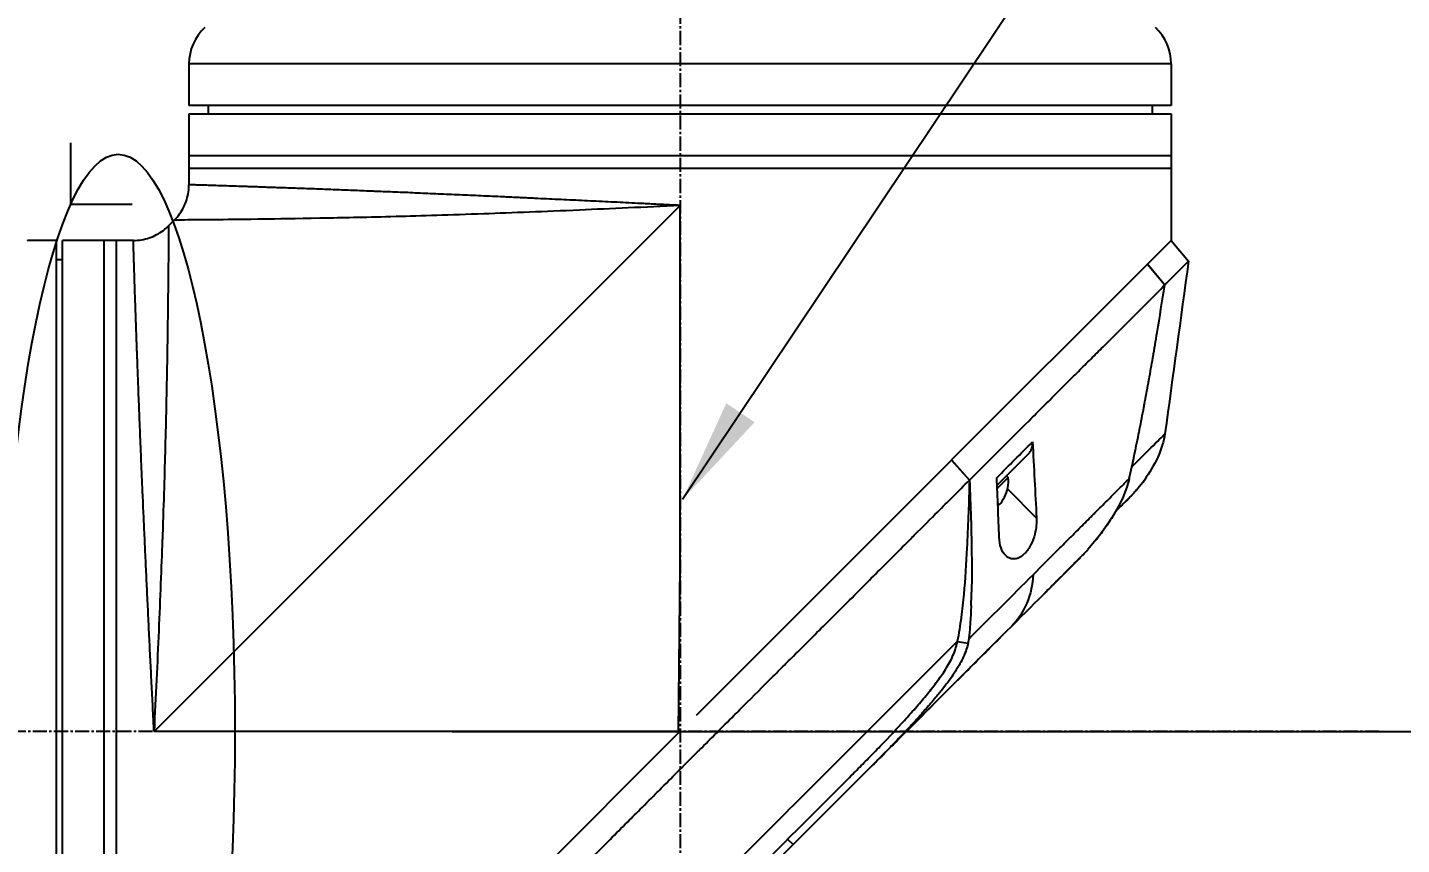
# Model space of a CAD drawing. Header units: millimetres. Extents: x 0 to 4378, y 0 to 2376.
# Drawn here: x 1566.3 to 1731.4, y 1182.9 to 1281 of the extents above; entities that cross this region are included whole.
import ezdxf

# ---------------------------------------------------------------- set-up
doc = ezdxf.new("R2010")
doc.units = ezdxf.units.MM
doc.header["$LTSCALE"] = 0.2
doc.linetypes.add('CENTER2', pattern=[1.125, 0.75, -0.125, 0.125, -0.125])
doc.layers.add('02_Center Line', color=1, linetype='CENTER2')
doc.layers.add('13_After Rev.Num.', color=6, linetype='Continuous')
doc.styles.add('Rainbow-5.0 Style', font='malgunsl.ttf')
doc.dimstyles.new('Rainbow-5.0 Style', dxfattribs={"dimtxt": 4, "dimasz": 2.5, "dimexe": 1, "dimexo": 1, "dimgap": 1, "dimtad": 1, "dimdsep": 46, "dimtxsty": 'Rainbow-5.0 Style', "dimcen": 0, "dimclrd": 251, "dimclre": 251, "dimclrt": 7, "dimazin": 3, "dimtp": 0.1, "dimtm": 0.1, "dimtfac": 0.61, "dimtmove": 0, "dimatfit": 3, "dimfxl": 1, "dimlwd": -1, "dimlwe": -1, "dimarcsym": 1})

# ---------------------------------------------------------------- blocks, each defined once
blk = doc.blocks.new('A$C20a5dee6')
for p, q in [((58.7, 674.4), (-59.3, 674.4)), ((-59.3, 674.4), (-59.3, 669.4)), ((58.7, 674.4), (58.7, 669.4)), ((58.7, 669.4), (-59.3, 669.4)), ((-57, 669.4), (-57.01, 668.4)), ((56.4, 669.4), (56.41, 668.4)), ((-59.3, 668.4), (-59.3, 659.89)), ((-59.3, 668.4), (58.7, 668.4)), ((58.7, 668.4), (58.7, 653.2)), ((-59.3, 663.4), (58.7, 663.4)), ((-59.3, 661.9), (58.7, 661.9)), ((-63.5, 594.2), (-0.3, 657.4)), ((-3.38, 657.25), (-3.38, 657.25)), ((-1.8, 657.33), (-1.8, 657.33)), ((-0.3, 614.2), (-0.3, 657.4)), ((-61.74, 654.96), (-61.06, 655.64)), ((-75.2, 653.2), (-78.2, 653.2)), ((-75.2, 535.2), (-75.2, 653.2)), ((-74.5, 535.2), (-74.5, 653.2)), ((-65.99, 653.2), (-74.5, 653.2)), ((-69.5, 535.2), (-69.5, 653.2)), ((-68, 535.2), (-68, 653.2)), ((58.71, 653.21), (60.78, 650.72)), ((-75.2, 650.9), (-74.5, 650.91)), ((32.32, 626.82), (55.83, 650.33)), ((55.84, 650.34), (55.83, 650.33)), ((57.92, 647.83), (55.83, 650.33)), ((55.84, 650.34), (57.91, 647.85)), ((57.91, 647.83), (57.91, 647.83)), ((54.7, 644.59), (54.7, 644.59)), ((51.16, 641.06), (51.16, 641.06)), ((49.06, 638.97), (49.06, 638.97)), ((57.94, 629.96), (57.94, 629.96)), ((37.78, 623.79), (41.54, 627.56)), ((38.15, 628.07), (38.15, 628.07)), ((38.46, 628.39), (38.46, 628.39)), ((1.66, 596.16), (32.3, 626.8)), ((32.32, 626.82), (32.3, 626.8)), ((34.45, 624.39), (32.3, 626.8)), ((32.32, 626.82), (34.47, 624.4)), ((34.45, 624.39), (34.47, 624.4)), ((37.74, 624.69), (37.74, 624.69)), ((37.79, 623.39), (39.12, 624.71)), ((38.91, 624.92), (39.12, 624.71)), ((38.67, 622.34), (38.66, 622.35)), ((39.02, 623.33), (42.51, 619.84)), ((53.86, 622.48), (53.86, 622.48)), ((38.05, 621.42), (37.89, 621.58)), ((29.99, 619.93), (29.99, 619.93)), ((-0.48, 594.03), (-0.3, 614.2)), ((47.44, 614.76), (44.43, 611.75)), ((44.92, 612.24), (44.92, 612.24)), ((37.24, 604.57), (13.28, 580.61)), ((33, 605.02), (34.29, 604.82)), ((29.51, 598.83), (29.51, 598.83)), ((27.98, 597.02), (27.98, 597.02)), ((26.47, 593.8), (26.94, 594.27)), ((-0.47, 594.2), (-63.5, 594.2)), ((-22.97, 571.53), (-0.48, 594.02)), ((-0.48, 594.02), (-0.3, 594.2)), ((-0.48, 594.03), (-0.3, 594.2)), ((-0.48, 594.02), (-0.48, 594.03)), ((22.87, 591.53), (22.87, 591.53)), ((12.62, 581.24), (13.28, 580.61)), ((13.28, 580.61), (13.28, 580.61))]:
    blk.add_line(p, q)
for centre, radius, start, end in [((-53.3, 674.4), 6, 133, 180), ((52.7, 674.4), 6, 0, 47), ((34.62, 624.34), 4.52, 333.7131, 4.7607), ((34.62, 624.34), 4.5, 319.6154, 333.7759), ((34.62, 624.34), 4.28, 319.4523, 319.8579)]:
    blk.add_arc(centre, radius, start, end)
for centre, major_axis, ratio, start_param, end_param in [((39.41, 629.68), (2.13, -2.12), 0.723632, 6.280692, 6.957578), ((-42.02, 525.3), (97.82, 97.82), 0.000026, 0.415264, 0.47744), ((2.38, 573.31), (62.35, 62.35), 0.000017, 5.251205, 5.40296), ((3.71, 595.88), (-2.1, 2.14), 0.047046, 2.123062, 2.123097), ((3.47, 570.79), (62.93, 62.93), 0.000051, 1.192389, 1.260494)]:
    blk.add_ellipse(centre, major_axis=major_axis, ratio=ratio, start_param=start_param, end_param=end_param)
for points, knots in [([(-61.06, 655.64), (-60.6, 656.1), (-60.21, 656.64), (-59.64, 657.79), (-59.45, 658.42), (-59.32, 659.33), (-59.3, 659.61), (-59.3, 659.89)], [0, 0, 0, 0, 0.1945418, 0.1945418, 0.385603, 0.385603, 0.4694914, 0.4694914, 0.4694914, 0.4694914]), ([(-0.3, 657.4), (-0.31, 657.4), (-0.34, 657.4), (-0.41, 657.41), (-0.51, 657.41), (-0.66, 657.42), (-0.85, 657.43), (-1.09, 657.44), (-1.39, 657.45), (-1.88, 657.48), (-2.48, 657.51), (-3.21, 657.54), (-3.93, 657.58), (-4.89, 657.63), (-6.09, 657.69), (-7.52, 657.76), (-8.95, 657.83), (-10.37, 657.9), (-12.26, 657.99), (-14.14, 658.08), (-16, 658.17), (-17.16, 658.22), (-18.08, 658.27), (-18.77, 658.3), (-19.46, 658.33), (-20.15, 658.37), (-20.84, 658.4), (-21.75, 658.44), (-22.87, 658.49), (-24.2, 658.55), (-25.95, 658.63), (-28.1, 658.72), (-30.18, 658.81), (-31.82, 658.88), (-33.03, 658.94), (-34.22, 658.99), (-35.4, 659.03), (-36.37, 659.07), (-37.13, 659.1), (-37.89, 659.13), (-38.82, 659.17), (-39.9, 659.21), (-40.96, 659.25), (-42.34, 659.31), (-44, 659.37), (-45.57, 659.43), (-46.77, 659.47), (-47.65, 659.5), (-48.5, 659.53), (-49.32, 659.56), (-49.98, 659.58), (-50.5, 659.6), (-51.01, 659.62), (-51.62, 659.64), (-52.55, 659.67), (-53.64, 659.71), (-54.81, 659.74), (-55.85, 659.78), (-56.61, 659.8), (-57.15, 659.82), (-57.46, 659.83), (-57.69, 659.84), (-57.85, 659.84), (-58.01, 659.85), (-58.21, 659.85), (-58.43, 659.86), (-58.74, 659.87), (-58.98, 659.88), (-59.14, 659.88), (-59.23, 659.88), (-59.28, 659.88), (-59.3, 659.89), (-59.3, 659.89), (-59.3, 659.89), (-59.3, 659.89)], [-0.0000644, -0.0000644, -0.0000644, -0.0000644, -0.0000148, 0.0000348, 0.000134, 0.0003324, 0.0005308, 0.0007292, 0.001126, 0.0015228, 0.0023163, 0.0031099, 0.0039035, 0.0046971, 0.0062842, 0.0078714, 0.0094585, 0.0110457, 0.0126328, 0.0158071, 0.0173942, 0.0189814, 0.019775, 0.0205685, 0.0213621, 0.0221557, 0.0229493, 0.0237428, 0.02533, 0.0269171, 0.0285043, 0.0316786, 0.0348529, 0.03644, 0.0380272, 0.0396143, 0.0412015, 0.0427886, 0.0435822, 0.0443758, 0.0459629, 0.04755, 0.0491372, 0.0507243, 0.0538986, 0.0570729, 0.0586601, 0.0602472, 0.0618344, 0.0634215, 0.0650087, 0.0658022, 0.0665958, 0.068183, 0.0697701, 0.0729444, 0.0761187, 0.079293, 0.0824673, 0.0840544, 0.0856416, 0.0864352, 0.0872287, 0.0880223, 0.0888159, 0.090403, 0.0919902, 0.0951645, 0.0967516, 0.0983388, 0.0999259, 0.1007195, 0.1015131, 0.1015159, 0.1015159, 0.1015159, 0.1015159]), ([(-0.3, 657.4), (-4.57, 657.19), (-8.61, 657.01), (-12.37, 656.84), (-16.58, 656.66), (-20.43, 656.51), (-23.89, 656.39), (-27.91, 656.24), (-31.4, 656.14), (-34.42, 656.06), (-37.77, 655.97), (-40.53, 655.91), (-42.81, 655.87), (-43.07, 655.87), (-43.32, 655.86), (-43.56, 655.86), (-46.41, 655.8), (-48.67, 655.77), (-50.49, 655.75), (-50.67, 655.75), (-50.84, 655.74), (-51.02, 655.74), (-53.24, 655.71), (-54.94, 655.69), (-56.26, 655.68), (-56.35, 655.68), (-56.44, 655.68), (-56.53, 655.68), (-57.19, 655.67), (-57.79, 655.67), (-58.33, 655.66), (-58.68, 655.66), (-59.27, 655.66), (-59.84, 655.65), (-59.87, 655.65), (-59.89, 655.65), (-59.92, 655.65), (-60.39, 655.65), (-60.62, 655.65), (-60.75, 655.64), (-60.97, 655.64), (-61.06, 655.64), (-61.06, 655.64), (-61.06, 655.64), (-61.06, 655.64), (-61.06, 655.64)], [0, 0, 0, 0, 0.0513847, 0.0513847, 0.0513847, 0.1089687, 0.1089687, 0.1089687, 0.1757473, 0.1757473, 0.1757473, 0.25, 0.25, 0.25, 0.2549863, 0.2549863, 0.2549863, 0.3125, 0.3125, 0.3125, 0.3170092, 0.3170092, 0.3170092, 0.375, 0.375, 0.375, 0.3786541, 0.3786541, 0.3786541, 0.40625, 0.40625, 0.40625, 0.4375, 0.4375, 0.4375, 0.4390424, 0.4390424, 0.4390424, 0.46875, 0.46875, 0.46875, 0.5, 0.5, 0.5, 0.5000148, 0.5000148, 0.5000148, 0.5000148]), ([(-65.99, 653.2), (-65.34, 653.2), (-64.68, 653.31), (-63.46, 653.72), (-62.88, 654.02), (-62.15, 654.58), (-61.94, 654.76), (-61.74, 654.96)], [0, 0, 0, 0, 0.1945418, 0.1945418, 0.385603, 0.385603, 0.4694914, 0.4694914, 0.4694914, 0.4694914]), ([(-61.74, 654.96), (-61.74, 654.96), (-61.74, 654.87), (-61.74, 654.66), (-61.75, 654.52), (-61.75, 654.29), (-61.75, 653.82), (-61.75, 653.8), (-61.75, 653.78), (-61.75, 653.77), (-61.76, 653.19), (-61.76, 652.6), (-61.76, 652.29), (-61.77, 651.73), (-61.77, 651.11), (-61.78, 650.43), (-61.78, 650.37), (-61.78, 650.31), (-61.78, 650.26), (-61.79, 648.92), (-61.81, 647.18), (-61.84, 644.92), (-61.84, 644.8), (-61.84, 644.68), (-61.85, 644.56), (-61.87, 642.72), (-61.9, 640.4), (-61.96, 637.46), (-61.96, 637.3), (-61.96, 637.13), (-61.97, 636.96), (-62.01, 634.65), (-62.07, 631.82), (-62.16, 628.32), (-62.23, 625.32), (-62.34, 621.82), (-62.48, 617.8), (-62.49, 617.6), (-62.5, 617.41), (-62.5, 617.21), (-62.62, 613.87), (-62.77, 610.22), (-62.94, 606.27), (-63.1, 602.49), (-63.29, 598.44), (-63.5, 594.2)], [0.5000431, 0.5000431, 0.5000431, 0.5000431, 0.53125, 0.53125, 0.53125, 0.5614637, 0.5614637, 0.5614637, 0.5625, 0.5625, 0.5625, 0.59375, 0.59375, 0.59375, 0.6225557, 0.6225557, 0.6225557, 0.625, 0.625, 0.625, 0.6844623, 0.6844623, 0.6844623, 0.6875, 0.6875, 0.6875, 0.7466289, 0.7466289, 0.7466289, 0.75, 0.75, 0.75, 0.8157706, 0.8157706, 0.8157706, 0.8722986, 0.8722986, 0.8722986, 0.875, 0.875, 0.875, 0.9388377, 0.9388377, 0.9388377, 1, 1, 1, 1]), ([(-78.2, 653.2), (-78.26, 653.2), (-78.31, 653.2), (-78.37, 653.2), (-78.42, 653.2), (-78.47, 653.2), (-78.51, 653.2), (-78.56, 653.2), (-78.59, 653.2), (-78.62, 653.2), (-78.65, 653.2), (-78.68, 653.2), (-78.69, 653.2), (-78.7, 653.2), (-78.7, 653.2), (-78.7, 653.2), (-78.7, 653.2), (-78.7, 653.2), (-78.7, 653.2)], [0, 0, 0, 0, 0.1074676, 0.1074676, 0.1074676, 0.2149351, 0.2149351, 0.2149351, 0.3224051, 0.3224051, 0.3224051, 0.4298767, 0.4298767, 0.4298767, 0.5, 0.5, 0.5, 0.5001155, 0.5001155, 0.5001155, 0.5001155]), ([(-63.5, 594.2), (-63.51, 594.32), (-63.51, 594.44), (-63.52, 594.56), (-63.52, 594.69), (-63.53, 594.81), (-63.54, 594.93), (-63.55, 595.17), (-63.56, 595.41), (-63.57, 595.66), (-63.59, 596.14), (-63.62, 596.62), (-63.64, 597.11), (-63.67, 597.59), (-63.69, 598.07), (-63.71, 598.55), (-63.74, 599.03), (-63.76, 599.51), (-63.79, 599.99), (-63.83, 600.95), (-63.88, 601.9), (-63.93, 602.85), (-63.98, 603.8), (-64.02, 604.74), (-64.07, 605.69), (-64.11, 606.63), (-64.16, 607.56), (-64.2, 608.5), (-64.25, 609.43), (-64.29, 610.36), (-64.34, 611.29), (-64.36, 611.75), (-64.38, 612.21), (-64.4, 612.67), (-64.42, 613.13), (-64.44, 613.59), (-64.47, 614.05), (-64.51, 614.97), (-64.55, 615.87), (-64.59, 616.76), (-64.63, 617.66), (-64.67, 618.54), (-64.71, 619.41), (-64.75, 620.28), (-64.79, 621.14), (-64.82, 621.98), (-64.86, 622.83), (-64.9, 623.66), (-64.93, 624.49), (-64.97, 625.31), (-65, 626.13), (-65.04, 626.93), (-65.07, 627.73), (-65.1, 628.52), (-65.13, 629.3), (-65.15, 629.69), (-65.16, 630.07), (-65.18, 630.45), (-65.2, 630.84), (-65.21, 631.22), (-65.23, 631.59), (-65.26, 632.35), (-65.28, 633.08), (-65.31, 633.8), (-65.34, 634.51), (-65.37, 635.21), (-65.39, 635.89), (-65.42, 636.57), (-65.44, 637.24), (-65.47, 637.88), (-65.49, 638.53), (-65.51, 639.15), (-65.54, 639.76), (-65.56, 640.38), (-65.58, 640.97), (-65.6, 641.54), (-65.62, 642.12), (-65.64, 642.68), (-65.66, 643.22), (-65.67, 643.49), (-65.68, 643.75), (-65.69, 644.01), (-65.7, 644.27), (-65.7, 644.53), (-65.71, 644.78), (-65.73, 645.28), (-65.75, 645.76), (-65.76, 646.21), (-65.78, 646.67), (-65.79, 647.1), (-65.8, 647.51), (-65.82, 647.93), (-65.83, 648.32), (-65.84, 648.68), (-65.85, 649.05), (-65.87, 649.4), (-65.88, 649.72), (-65.89, 650.05), (-65.9, 650.35), (-65.91, 650.63), (-65.91, 650.92), (-65.92, 651.18), (-65.93, 651.41), (-65.94, 651.65), (-65.94, 651.86), (-65.95, 652.06), (-65.96, 652.25), (-65.96, 652.41), (-65.97, 652.56), (-65.97, 652.7), (-65.97, 652.82), (-65.98, 652.91), (-65.98, 653.01), (-65.98, 653.08), (-65.98, 653.13), (-65.98, 653.15), (-65.98, 653.17), (-65.98, 653.18), (-65.99, 653.19), (-65.99, 653.2), (-65.99, 653.2), (-65.99, 653.2), (-65.99, 653.2), (-65.99, 653.2)], [-0.00006369, -0.00006369, -0.00006369, -0.00006369, 0.00029651, 0.00029651, 0.00029651, 0.00065671, 0.00065671, 0.00065671, 0.00137712, 0.00137712, 0.00137712, 0.00281792, 0.00281792, 0.00281792, 0.00425873, 0.00425873, 0.00425873, 0.00569954, 0.00569954, 0.00569954, 0.00858115, 0.00858115, 0.00858115, 0.01146277, 0.01146277, 0.01146277, 0.01434438, 0.01434438, 0.01434438, 0.017226, 0.017226, 0.017226, 0.0186668, 0.0186668, 0.0186668, 0.02010761, 0.02010761, 0.02010761, 0.02298922, 0.02298922, 0.02298922, 0.02587084, 0.02587084, 0.02587084, 0.02875245, 0.02875245, 0.02875245, 0.03163407, 0.03163407, 0.03163407, 0.03451568, 0.03451568, 0.03451568, 0.0373973, 0.0373973, 0.0373973, 0.0388381, 0.0388381, 0.0388381, 0.04027891, 0.04027891, 0.04027891, 0.04316053, 0.04316053, 0.04316053, 0.04604214, 0.04604214, 0.04604214, 0.04892569, 0.04892569, 0.04892569, 0.05180537, 0.05180537, 0.05180537, 0.05468698, 0.05468698, 0.05468698, 0.0575686, 0.0575686, 0.0575686, 0.0590094, 0.0590094, 0.0590094, 0.06045021, 0.06045021, 0.06045021, 0.06333183, 0.06333183, 0.06333183, 0.06621344, 0.06621344, 0.06621344, 0.06909505, 0.06909505, 0.06909505, 0.07197667, 0.07197667, 0.07197667, 0.07485819, 0.07485819, 0.07485819, 0.0777399, 0.0777399, 0.0777399, 0.08062151, 0.08062151, 0.08062151, 0.08350313, 0.08350313, 0.08350313, 0.08638474, 0.08638474, 0.08638474, 0.08926636, 0.08926636, 0.08926636, 0.09070485, 0.09070485, 0.09070485, 0.09214797, 0.09214797, 0.09214797, 0.09214861, 0.09214861, 0.09214861, 0.09214861]), ([(55.84, 650.34), (55.95, 650.45), (56.07, 650.57), (56.17, 650.67), (56.28, 650.78), (56.38, 650.88), (56.48, 650.98), (56.58, 651.08), (56.68, 651.18), (56.78, 651.28), (56.88, 651.38), (56.97, 651.47), (57.06, 651.56), (57.41, 651.91), (57.71, 652.21), (57.95, 652.45), (58.2, 652.7), (58.39, 652.89), (58.51, 653.01), (58.64, 653.14), (58.71, 653.21), (58.71, 653.21)], [-1, -1, -1, -1, -0.9375, -0.9375, -0.9375, -0.875, -0.875, -0.875, -0.8125, -0.8125, -0.8125, -0.75, -0.75, -0.75, -0.5, -0.5, -0.5, -0.25, -0.25, -0.25, 0, 0, 0, 0]), ([(57.91, 647.85), (57.99, 647.93), (58.07, 648.01), (58.23, 648.17), (58.33, 648.26), (58.52, 648.45), (58.66, 648.59), (58.82, 648.76), (58.84, 648.78), (59.03, 648.97), (59.33, 649.26), (59.77, 649.7), (59.9, 649.84), (60.27, 650.2), (60.46, 650.39), (60.65, 650.58), (60.7, 650.62), (60.77, 650.69), (60.79, 650.71), (60.78, 650.72)], [-1.925983, -1.925983, -1.925983, -1.925983, -1.875869, -1.875869, -1.820686, -1.820686, -1.653095, -1.653095, -1.624088, -1.624088, -1.164895, -1.164895, -0.929585, -0.929585, -0.463526, -0.463526, -0.231599, -0.231599, 0, 0, 0, 0]), ([(34.47, 624.4), (36.94, 626.86), (39.33, 629.25), (41.62, 631.54), (42.19, 632.11), (42.75, 632.68), (43.31, 633.23), (43.87, 633.79), (44.42, 634.34), (44.97, 634.88), (45.24, 635.15), (45.51, 635.42), (45.77, 635.69), (46.04, 635.95), (46.31, 636.21), (46.57, 636.48), (46.84, 636.74), (47.1, 637), (47.35, 637.26), (47.61, 637.52), (47.86, 637.78), (48.12, 638.03), (48.62, 638.54), (49.13, 639.03), (49.62, 639.52), (50.1, 640), (50.58, 640.48), (51.05, 640.94), (51.51, 641.41), (51.97, 641.86), (52.41, 642.3), (52.85, 642.74), (53.28, 643.17), (53.69, 643.58), (54.52, 644.41), (55.29, 645.19), (56, 645.89), (56.71, 646.6), (57.35, 647.26), (57.92, 647.83)], [0, 0, 0, 0, 0.25, 0.25, 0.25, 0.3125, 0.3125, 0.3125, 0.375, 0.375, 0.375, 0.40625, 0.40625, 0.40625, 0.4375, 0.4375, 0.4375, 0.46875, 0.46875, 0.46875, 0.5, 0.5, 0.5, 0.5625, 0.5625, 0.5625, 0.625, 0.625, 0.625, 0.6875, 0.6875, 0.6875, 0.75, 0.75, 0.75, 0.875, 0.875, 0.875, 1, 1, 1, 1]), ([(53.66, 624.59), (53.87, 625.51), (54.07, 626.44), (54.26, 627.38), (54.27, 627.43), (54.28, 627.48), (54.29, 627.53), (54.48, 628.43), (54.67, 629.33), (54.85, 630.23), (54.87, 630.32), (54.88, 630.42), (54.9, 630.51), (55.08, 631.39), (55.25, 632.26), (55.41, 633.14), (55.44, 633.26), (55.46, 633.39), (55.48, 633.52), (55.65, 634.38), (55.8, 635.24), (55.96, 636.1), (55.99, 636.24), (56.01, 636.39), (56.04, 636.54), (56.19, 637.39), (56.34, 638.24), (56.49, 639.1), (56.49, 639.13), (56.5, 639.17), (56.51, 639.2), (56.67, 640.18), (56.84, 641.15), (57, 642.12), (57.32, 644.03), (57.62, 645.94), (57.92, 647.83)], [0, 0, 0, 0, 0.1206948, 0.1206948, 0.1206948, 0.1274688, 0.1274688, 0.1274688, 0.2438816, 0.2438816, 0.2438816, 0.256112, 0.256112, 0.256112, 0.3692231, 0.3692231, 0.3692231, 0.3854414, 0.3854414, 0.3854414, 0.4964218, 0.4964218, 0.4964218, 0.5152549, 0.5152549, 0.5152549, 0.6251524, 0.6251524, 0.6251524, 0.6298026, 0.6298026, 0.6298026, 0.7550606, 0.7550606, 0.7550606, 1, 1, 1, 1]), ([(42.04, 628.99), (42.12, 627.47), (42.2, 625.94), (42.36, 622.87), (42.44, 621.35), (42.51, 619.84)], [0.000001, 0.000001, 0.000001, 0.000001, 0.550472, 0.550472, 1.110624, 1.110624, 1.110624, 1.110624]), ([(-30.48, 559.44), (-29.32, 560.61), (-28.04, 561.89), (-26.65, 563.28), (-25.53, 564.41), (-24.22, 565.71), (-22.71, 567.22), (-22.53, 567.4), (-22.15, 567.78), (-21.56, 568.37), (-21.31, 568.61), (-21.03, 568.9), (-20.71, 569.21), (-19.89, 570.04), (-19.21, 570.71), (-18.7, 571.22), (-17.63, 572.28), (-16.28, 573.64), (-14.63, 575.29), (-13.83, 576.09), (-13.03, 576.89), (-12.24, 577.68), (-11.66, 578.26), (-11.09, 578.84), (-10.51, 579.41), (-9.14, 580.79), (-7.75, 582.18), (-6.37, 583.56), (-5.87, 584.07), (-5.27, 584.66), (-4.58, 585.35), (-3.77, 586.17), (-3.15, 586.78), (-2.74, 587.2), (-2.48, 587.46), (-2.3, 587.64), (-2.2, 587.74), (-1.5, 588.43), (-0.81, 589.13), (-0.11, 589.83), (0.82, 590.77), (1.52, 591.46), (1.98, 591.92), (2, 591.94), (2.02, 591.97), (2.04, 591.99), (3.41, 593.36), (4.78, 594.72), (6.16, 596.1), (6.39, 596.33), (6.61, 596.55), (6.83, 596.78), (8.12, 598.06), (9.29, 599.24), (10.33, 600.27), (10.61, 600.55), (11.07, 601.01), (11.73, 601.67), (11.94, 601.88), (12.17, 602.1), (12.41, 602.35), (13.28, 603.21), (13.97, 603.9), (14.48, 604.42), (16.01, 605.94), (17.38, 607.31), (18.6, 608.53), (19.34, 609.26), (20.13, 610.05), (20.97, 610.89), (21.52, 611.44), (22.09, 612.01), (22.67, 612.6), (23.35, 613.27), (24.02, 613.95), (24.69, 614.61), (25.36, 615.28), (26.02, 615.95), (26.68, 616.61), (27.08, 617.01), (27.47, 617.4), (27.83, 617.77), (28.91, 618.84), (29.83, 619.77), (30.62, 620.55), (31.85, 621.79), (33.14, 623.07), (34.45, 624.39)], [-1, -1, -1, -1, -0.9375, -0.9375, -0.9375, -0.875, -0.875, -0.875, -0.8528979, -0.8528979, -0.8528979, -0.84375, -0.84375, -0.84375, -0.8125, -0.8125, -0.8125, -0.75, -0.75, -0.75, -0.7138981, -0.7138981, -0.7138981, -0.6875, -0.6875, -0.6875, -0.625, -0.625, -0.625, -0.5982143, -0.5982143, -0.5982143, -0.5763525, -0.5763525, -0.5763525, -0.5625, -0.5625, -0.5625, -0.53125, -0.53125, -0.53125, -0.5, -0.5, -0.5, -0.4990096, -0.4990096, -0.4990096, -0.4375, -0.4375, -0.4375, -0.4283694, -0.4283694, -0.4283694, -0.375, -0.375, -0.375, -0.3512462, -0.3512462, -0.3512462, -0.34375, -0.34375, -0.34375, -0.3125, -0.3125, -0.3125, -0.25, -0.25, -0.25, -0.2121786, -0.2121786, -0.2121786, -0.1875, -0.1875, -0.1875, -0.15625, -0.15625, -0.15625, -0.125, -0.125, -0.125, -0.1091039, -0.1091039, -0.1091039, -0.0625, -0.0625, -0.0625, 0, 0, 0, 0]), ([(34.45, 624.39), (34.45, 624.19), (34.44, 623.99), (34.41, 622.53), (34.37, 621.27), (34.27, 618.77), (34.22, 617.5), (34.06, 614.46), (33.93, 612.44), (33.69, 609.77), (33.59, 608.83), (33.4, 607.41), (33.33, 606.94), (33.17, 605.96), (33.08, 605.5), (33, 605.02)], [-2.140307, -2.140307, -2.140307, -2.140307, -2.071245, -2.071245, -1.648117, -1.648117, -1.228346, -1.228346, -0.636843, -0.636843, -0.321811, -0.321811, -0.164589, -0.164589, 0, 0, 0, 0]), ([(34.47, 624.4), (34.53, 622.88), (34.59, 621.36), (34.63, 619.84), (34.68, 618.2), (34.71, 616.56), (34.73, 614.91), (34.73, 614.09), (34.74, 613.26), (34.73, 612.43), (34.73, 611.93), (34.72, 611.42), (34.71, 610.92)], [-1, -1, -1, -1, -0.7573218, -0.7573218, -0.7573218, -0.4967513, -0.4967513, -0.4967513, -0.3664661, -0.3664661, -0.3664661, -0.2872955, -0.2872955, -0.2872955, -0.2872955]), ([(38.03, 617.53), (37.98, 618.73), (37.94, 619.91), (37.84, 622.3), (37.79, 623.5), (37.74, 624.69)], [0.000001, 0.000001, 0.000001, 0.000001, 0.4368792, 0.4368792, 0.8702118, 0.8702118, 0.8702118, 0.8702118]), ([(42.1, 613.02), (43.19, 614.12), (44.27, 615.2), (45.31, 616.24), (45.57, 616.5), (45.83, 616.76), (46.09, 617.02), (46.35, 617.28), (46.6, 617.53), (46.86, 617.79), (47.36, 618.29), (47.86, 618.79), (48.35, 619.28), (48.59, 619.52), (48.83, 619.76), (49.07, 620), (49.19, 620.12), (49.31, 620.24), (49.43, 620.36), (49.55, 620.48), (49.67, 620.6), (49.78, 620.71), (50.02, 620.95), (50.25, 621.18), (50.47, 621.4), (50.7, 621.63), (50.93, 621.86), (51.15, 622.08), (51.37, 622.3), (51.59, 622.52), (51.81, 622.74), (52.02, 622.95), (52.24, 623.17), (52.45, 623.38), (52.86, 623.79), (53.27, 624.2), (53.66, 624.59)], [-1, -1, -1, -1, -0.75, -0.75, -0.75, -0.6875, -0.6875, -0.6875, -0.625, -0.625, -0.625, -0.5, -0.5, -0.5, -0.4375, -0.4375, -0.4375, -0.40625, -0.40625, -0.40625, -0.375, -0.375, -0.375, -0.3125, -0.3125, -0.3125, -0.25, -0.25, -0.25, -0.1875, -0.1875, -0.1875, -0.125, -0.125, -0.125, 0, 0, 0, 0]), ([(53.66, 624.59), (53.53, 624.02), (53.15, 622.46), (51.24, 619.35), (50.76, 618.66), (49.77, 617.34), (49.24, 616.69), (48.69, 616.07)], [0.0000064, 0.0000064, 0.0000064, 0.0000064, 0.1740467, 0.1740467, 0.2246228, 0.2246228, 0.2745832, 0.2745832, 0.2745832, 0.2745832]), ([(55.45, 624.38), (55.22, 624.04), (54.97, 623.72), (54.57, 623.25), (54.44, 623.09), (54.23, 622.86), (54.16, 622.79), (54.05, 622.67), (54.02, 622.64), (53.96, 622.58), (53.95, 622.56), (53.92, 622.54), (53.92, 622.53), (53.91, 622.52), (53.9, 622.52), (53.89, 622.51), (53.89, 622.51), (53.88, 622.5), (53.88, 622.5), (53.88, 622.49), (53.87, 622.49), (53.87, 622.49)], [0, 0, 0, 0, 0.122831, 0.122831, 0.1845131, 0.1845131, 0.2153748, 0.2153748, 0.2308711, 0.2308711, 0.2389075, 0.2389075, 0.241325, 0.241325, 0.2434836, 0.2434836, 0.2455022, 0.2455022, 0.2490388, 0.2490388, 0.2528112, 0.2528112, 0.2528112, 0.2528112]), ([(53.84, 622.46), (53.79, 622.4), (53.55, 622.16), (52.87, 621.48), (52.47, 621.09), (52.01, 620.62)], [0, 0, 0, 0, 0.5052438, 0.5052438, 0.9155276, 0.9155276, 0.9155276, 0.9155276]), ([(52.98, 621.6), (53.08, 621.7), (53.18, 621.79), (53.26, 621.88), (53.43, 622.05), (53.57, 622.19), (53.66, 622.28)], [-1, -1, -1, -1, -0.662973, -0.662973, -0.662973, 0, 0, 0, 0]), ([(42.51, 619.84), (42.52, 619.56), (42.52, 619.26), (42.46, 618.62), (42.4, 618.27), (42.2, 617.49), (42.05, 617.05), (41.74, 616.43), (41.62, 616.23), (41.39, 615.91), (41.29, 615.78), (41.06, 615.53), (40.94, 615.42), (40.65, 615.19), (40.47, 615.09), (40, 614.91), (39.73, 614.9), (39.22, 615.02), (38.98, 615.16), (38.56, 615.59), (38.38, 615.89), (38.12, 616.63), (38.04, 617.06), (38.03, 617.53)], [-1.233507, -1.233507, -1.233507, -1.233507, -1.130725, -1.130725, -1.019151, -1.019151, -0.880702, -0.880702, -0.809203, -0.809203, -0.755026, -0.755026, -0.69834, -0.69834, -0.615166, -0.615166, -0.479801, -0.479801, -0.336168, -0.336168, -0.170407, -0.170407, -0.000001, -0.000001, -0.000001, -0.000001]), ([(52.01, 620.62), (51.78, 620.22), (51.53, 619.83), (51.28, 619.44), (50.89, 618.85), (50.48, 618.27), (50.05, 617.71), (49.91, 617.54), (49.78, 617.36), (49.64, 617.19)], [-0.5669024, -0.5669024, -0.5669024, -0.5669024, -0.4270987, -0.4270987, -0.4270987, -0.2135493, -0.2135493, -0.2135493, -0.1470183, -0.1470183, -0.1470183, -0.1470183]), ([(47.66, 614.98), (47.81, 615.13), (47.96, 615.28), (48.3, 615.65), (48.5, 615.86), (48.69, 616.07)], [0.02321, 0.02321, 0.02321, 0.02321, 0.0865317, 0.0865317, 0.1730601, 0.1730601, 0.1730601, 0.1730601]), ([(34.66, 609.32), (34.67, 609.53), (34.68, 609.73), (34.68, 609.93), (34.69, 609.95), (34.69, 609.97), (34.69, 609.99), (34.69, 610.07), (34.69, 610.15), (34.69, 610.22), (34.7, 610.46), (34.71, 610.69), (34.71, 610.92)], [0.00589664, 0.00589664, 0.00589664, 0.00589664, 0.006613529, 0.006613529, 0.006613529, 0.006685585, 0.006685585, 0.006685585, 0.006959417, 0.006959417, 0.006959417, 0.00777951, 0.00777951, 0.00777951, 0.00777951]), ([(34.66, 609.32), (34.64, 608.68), (34.61, 608.04), (34.56, 607.4), (34.53, 606.97), (34.5, 606.54), (34.46, 606.11), (34.44, 605.9), (34.42, 605.68), (34.39, 605.47), (34.39, 605.41), (34.38, 605.36), (34.37, 605.3)], [-0.2047521, -0.2047521, -0.2047521, -0.2047521, -0.1058955, -0.1058955, -0.1058955, -0.0407529, -0.0407529, -0.0407529, -0.0081816, -0.0081816, -0.0081816, 0, 0, 0, 0]), ([(-11.13, 560.89), (-9.04, 562.98), (-6.92, 565.1), (-4.77, 567.25), (-2.62, 569.4), (-0.45, 571.57), (1.74, 573.76), (3.93, 575.95), (6.13, 578.15), (8.34, 580.36), (9.44, 581.46), (10.54, 582.56), (11.65, 583.67), (12.76, 584.78), (13.88, 585.9), (14.96, 586.98), (16.04, 588.06), (17.08, 589.1), (18.13, 590.14), (20.12, 592.14), (22.13, 594.15), (24.1, 596.12), (25.61, 597.63), (27.11, 599.13), (28.6, 600.62), (30.08, 602.1), (31.55, 603.57), (33, 605.02)], [0, 0, 0, 0, 0.1448174, 0.1448174, 0.1448174, 0.2896349, 0.2896349, 0.2896349, 0.4344523, 0.4344523, 0.4344523, 0.506861, 0.506861, 0.506861, 0.5792697, 0.5792697, 0.5792697, 0.6516784, 0.6516784, 0.6516784, 0.7896349, 0.7896349, 0.7896349, 0.8948175, 0.8948175, 0.8948175, 1, 1, 1, 1]), ([(19.7, 588.32), (20.17, 588.79), (20.64, 589.26), (21.11, 589.74), (21.35, 589.97), (21.58, 590.21), (21.81, 590.45), (22.05, 590.69), (22.28, 590.92), (22.51, 591.16), (22.98, 591.64), (23.44, 592.12), (23.9, 592.6), (24.83, 593.56), (25.74, 594.53), (26.64, 595.52), (27.08, 596.01), (27.53, 596.5), (27.96, 597), (28.4, 597.51), (28.83, 598.01), (29.25, 598.52), (29.67, 599.03), (30.09, 599.54), (30.48, 600.07), (30.68, 600.33), (30.87, 600.59), (31.06, 600.86), (31.24, 601.12), (31.42, 601.39), (31.59, 601.66), (31.93, 602.2), (32.23, 602.75), (32.48, 603.31), (32.6, 603.59), (32.71, 603.87), (32.8, 604.16), (32.85, 604.3), (32.89, 604.44), (32.92, 604.59), (32.96, 604.73), (32.99, 604.88), (33, 605.02)], [-0.9836552, -0.9836552, -0.9836552, -0.9836552, -0.8942433, -0.8942433, -0.8942433, -0.8495311, -0.8495311, -0.8495311, -0.8048189, -0.8048189, -0.8048189, -0.7153946, -0.7153946, -0.7153946, -0.5365459, -0.5365459, -0.5365459, -0.4471216, -0.4471216, -0.4471216, -0.3576972, -0.3576972, -0.3576972, -0.2682729, -0.2682729, -0.2682729, -0.2235607, -0.2235607, -0.2235607, -0.1788486, -0.1788486, -0.1788486, -0.0894242, -0.0894242, -0.0894242, -0.0447121, -0.0447121, -0.0447121, -0.022356, -0.022356, -0.022356, 0, 0, 0, 0]), ([(34.29, 604.82), (34.2, 604.33), (34.02, 603.77), (33.65, 602.97), (33.58, 602.83), (33.43, 602.53), (33.34, 602.37), (33.16, 602.05), (33.06, 601.88), (32.85, 601.54), (32.74, 601.37), (32.23, 600.6), (31.8, 600.02), (31.08, 599.09), (30.8, 598.76), (30.17, 597.99), (29.78, 597.53), (29.02, 596.67), (28.65, 596.24), (27.86, 595.37), (27.46, 594.94), (26.63, 594.06), (26.21, 593.61), (25.55, 592.93), (25.32, 592.69), (24.86, 592.21), (24.62, 591.96), (23.85, 591.18), (23.33, 590.65), (22.81, 590.13), (22.74, 590.06), (22.68, 590.01)], [0, 0, 0, 0, 0.166642, 0.166642, 0.202724, 0.202724, 0.243109, 0.243109, 0.287119, 0.287119, 0.331501, 0.331501, 0.492861, 0.492861, 0.584529, 0.584529, 0.704765, 0.704765, 0.820318, 0.820318, 0.936351, 0.936351, 1.057692, 1.057692, 1.122476, 1.122476, 1.189603, 1.189603, 1.342252, 1.342252, 1.371829, 1.371829, 1.371829, 1.371829]), ([(34.37, 605.3), (34.37, 605.25), (34.36, 605.19), (34.35, 605.14), (34.33, 605.03), (34.32, 604.92), (34.29, 604.82)], [-1, -1, -1, -1, -0.667725, -0.667725, -0.667725, 0, 0, 0, 0]), ([(22.68, 590.01), (21.82, 589.14), (20.22, 587.55), (16.42, 583.74), (14.85, 582.18), (13.28, 580.61)], [-1.613582, -1.613582, -1.613582, -1.613582, -0.664785, -0.664785, 0, 0, 0, 0]), ([(22.69, 590.01), (22.75, 590.07), (22.81, 590.13), (22.87, 590.19), (23.05, 590.37), (23.24, 590.56), (23.43, 590.75)], [-0.99993686, -0.99993686, -0.99993686, -0.99993686, -0.98725245, -0.98725245, -0.98725245, -0.94780834, -0.94780834, -0.94780834, -0.94780834]), ([(13.28, 580.61), (11.72, 579.04), (10.15, 577.47), (8.19, 575.52), (7.8, 575.12), (6.78, 574.1), (6.23, 573.55), (5.35, 572.68), (5.06, 572.38), (4.61, 571.93), (4.47, 571.79), (4.18, 571.5), (4.03, 571.36), (3.89, 571.21)], [-1.142804, -1.142804, -1.142804, -1.142804, -0.592912, -0.592912, -0.45543, -0.45543, -0.23364, -0.23364, -0.121763, -0.121763, -0.062324, -0.062324, -0.00003, -0.00003, -0.00003, -0.00003])]:
    blk.add_open_spline(points, degree=3, knots=knots)
for points in [[(-65.99, 653.2), (-65.99, 653.2), (-65.99, 653.2), (-65.99, 653.2)], [(60.78, 650.72), (59.83, 643.8), (58.89, 636.88), (57.94, 629.96)], [(57.92, 647.83), (57.92, 647.84), (57.91, 647.84), (57.91, 647.85)], [(37.74, 624.69), (39.21, 626.16), (40.64, 627.6), (42.04, 628.99)], [(53.97, 625.98), (56.33, 628.35), (57.9, 629.92), (57.94, 629.96)], [(57.94, 629.96), (57.7, 628.19), (56.7, 626.12), (55.48, 624.41)], [(55.48, 624.41), (55.47, 624.4), (55.46, 624.39), (55.45, 624.38)], [(53.66, 622.28), (53.77, 622.39), (53.84, 622.46), (53.86, 622.48)], [(53.86, 622.48), (53.86, 622.48), (53.86, 622.47), (53.84, 622.46)], [(53.87, 622.49), (53.87, 622.48), (53.87, 622.48), (53.86, 622.48)], [(52.77, 621.39), (52.85, 621.46), (52.92, 621.53), (52.98, 621.6)], [(47.66, 614.98), (45.13, 612.46), (42.52, 609.83), (39.54, 606.86)], [(47.62, 614.94), (46.76, 614.08), (45.86, 613.18), (44.92, 612.24)], [(47.72, 615.04), (47.64, 614.97), (47.57, 614.89), (47.49, 614.81)], [(42.1, 613.02), (42.06, 610.7), (40.97, 608.29), (39.54, 606.86)], [(44.92, 612.24), (44.47, 611.79), (44, 611.32), (43.53, 610.85)], [(44.84, 612.16), (44.87, 612.19), (44.89, 612.22), (44.92, 612.24)], [(39.54, 606.86), (35.55, 602.87), (31.28, 598.6), (26.94, 594.27)], [(38.14, 605.46), (36.61, 603.94), (35.06, 602.38), (33.48, 600.81)], [(33.48, 600.81), (30.22, 597.54), (26.84, 594.16), (23.43, 590.75)], [(33.47, 600.79), (33.47, 600.8), (33.48, 600.8), (33.48, 600.81)], [(26.47, 593.8), (25.24, 592.57), (24.01, 591.33), (22.77, 590.09)], [(19.7, 588.32), (15.22, 583.83), (10.66, 579.28), (6.18, 574.8)]]:
    blk.add_open_spline(points, degree=3)
at = {"layer": '02_Center Line', "ltscale": 11.288275}
for p, q in [((-0.3, 1039.03), (-0.3, 522.78)), ((83.64, 594.2), (-236.26, 594.2))]:
    blk.add_line(p, q, dxfattribs=at)
blk = doc.blocks.new('*D145')
at = {"color": 251, "linetype": 'ByBlock', "transparency": 16777216}
for p, q in [((1617.45, 1196.46), (1769.2, 1196.46)), ((1765.2, 781.46), (1765.2, 1186.46)), ((1617.45, 771.46), (1769.2, 771.46))]:
    blk.add_line(p, q, dxfattribs=at)
at = {"color": 251, "transparency": 16777216}
for points in [[(1763.53, 1186.46), (1766.87, 1186.46), (1765.2, 1196.46)], [(1763.53, 781.46), (1766.87, 781.46), (1765.2, 771.46)]]:
    blk.add_solid(points, dxfattribs=at)
at = {"layer": 'Defpoints', "color": 0, "transparency": 16777216}
for p in [(1613.45, 1196.46), (1765.2, 1196.46), (1613.45, 771.46)]:
    blk.add_point(p, dxfattribs=at)
at = {"color": 7, "transparency": 16777216, "insert": (1752.93, 983.96), "char_height": 16, "attachment_point": 5, "rotation": 90, "style": 'Rainbow-5.0 Style'}
blk.add_mtext('425', dxfattribs=at)
blk = doc.blocks.new('*D146')
at = {"color": 251, "linetype": 'ByBlock', "transparency": 16777216}
for p, q in [((1699.24, 1588.46), (1769.2, 1588.46)), ((1765.2, 1206.46), (1765.2, 1578.46)), ((1617.36, 1196.46), (1769.2, 1196.46))]:
    blk.add_line(p, q, dxfattribs=at)
at = {"color": 251, "transparency": 16777216}
for points in [[(1763.53, 1578.46), (1766.87, 1578.46), (1765.2, 1588.46)], [(1763.53, 1206.46), (1766.87, 1206.46), (1765.2, 1196.46)]]:
    blk.add_solid(points, dxfattribs=at)
at = {"layer": 'Defpoints', "color": 0, "transparency": 16777216}
for p in [(1695.24, 1588.46), (1765.2, 1588.46), (1613.36, 1196.46)]:
    blk.add_point(p, dxfattribs=at)
at = {"color": 7, "transparency": 16777216, "insert": (1752.92, 1392.46), "char_height": 16, "attachment_point": 5, "rotation": 90, "style": 'Rainbow-5.0 Style'}
blk.add_mtext('392', dxfattribs=at)
blk = doc.blocks.new('*D151')
at = {"color": 251, "linetype": 'ByBlock', "transparency": 16777216}
for p, q in [((1649.05, 1699.16), (1818.7, 1699.16)), ((1814.7, 781.46), (1814.7, 1689.16)), ((1649.05, 771.46), (1818.7, 771.46))]:
    blk.add_line(p, q, dxfattribs=at)
at = {"color": 251, "transparency": 16777216}
for points in [[(1813.03, 1689.16), (1816.36, 1689.16), (1814.7, 1699.16)], [(1813.03, 781.46), (1816.36, 781.46), (1814.7, 771.46)]]:
    blk.add_solid(points, dxfattribs=at)
at = {"layer": 'Defpoints', "color": 0, "transparency": 16777216}
for p in [(1645.05, 1699.16), (1814.7, 1699.16), (1645.05, 771.46)]:
    blk.add_point(p, dxfattribs=at)
at = {"color": 7, "transparency": 16777216, "insert": (1802.42, 1235.31), "char_height": 16, "attachment_point": 5, "rotation": 90, "style": 'Rainbow-5.0 Style'}
blk.add_mtext('927.7', dxfattribs=at)
blk = doc.blocks.new('*D152')
at = {"color": 251, "linetype": 'ByBlock', "transparency": 16777216}
for p, q in [((1496.65, 1260.07), (1496.65, 1396.68)), ((1645.05, 1395.45), (1645.05, 1388.68)), ((1635.05, 1392.68), (1506.65, 1392.68))]:
    blk.add_line(p, q, dxfattribs=at)
at = {"color": 251, "transparency": 16777216}
for points in [[(1506.65, 1394.35), (1506.65, 1391.02), (1496.65, 1392.68)], [(1635.05, 1394.35), (1635.05, 1391.02), (1645.05, 1392.68)]]:
    blk.add_solid(points, dxfattribs=at)
at = {"layer": 'Defpoints', "color": 0, "transparency": 16777216}
for p in [(1645.05, 1399.45), (1496.65, 1392.68), (1496.65, 1256.07)]:
    blk.add_point(p, dxfattribs=at)
at = {"color": 7, "transparency": 16777216, "insert": (1570.85, 1405), "char_height": 16, "attachment_point": 5, "style": 'Rainbow-5.0 Style'}
blk.add_mtext('148.4', dxfattribs=at)
blk = doc.blocks.new('Blk$L1P0-3O23B')
for q in [(63.35, -1.67), (70.72, 5.7)]:
    blk.add_line((63.35, 5.7), q)
blk.add_ellipse((0, 0), major_axis=(69.35, 0), ratio=0.201954)

msp = doc.modelspace()

# ---------------------------------------------------------------- block references
msp.add_blockref('A$C20a5dee6', (1645.046, 602.257))
at = {"layer": '13_After Rev.Num.', "rotation": 90}
msp.add_blockref('Blk$L1P0-3O23B', (1577.255, 1196.455), dxfattribs=at)

# ---------------------------------------------------------------- dimensions: what is measured, and where the dimension line sits
for base, p1, p2, picture, middle in [((1814.696, 1699.157), (1645.046, 771.457), (1645.046, 1699.157), '*D151', (1802.424, 1235.307)), ((1765.201, 1588.457), (1613.359, 1196.457), (1695.244, 1588.457), '*D146', (1752.924, 1392.457)), ((1765.201, 1196.457), (1613.446, 771.457), (1613.446, 1196.457), '*D145', (1752.929, 983.957))]:
    dim = msp.add_linear_dim(base=base, p1=p1, p2=p2, angle=90, dimstyle='Rainbow-5.0 Style', override={"dimscale": 4, "dimtol": 0, "dimlim": 0, "dimtp": 0.1, "dimtm": 0.1, "dimtfac": 0.61, "dimtdec": 2, "dimtolj": 0, "dimtzin": 8})
    dim.commit()
    dim.dimension.update_dxf_attribs({"geometry": picture, "text_midpoint": middle})
dim = msp.add_linear_dim(base=(1496.646, 1392.683), p1=(1645.046, 1399.45), p2=(1496.646, 1256.073), dimstyle='Rainbow-5.0 Style', override={"dimscale": 4, "dimtol": 0, "dimlim": 0, "dimtp": 0.1, "dimtm": 0.1, "dimtfac": 0.61, "dimtdec": 2, "dimtolj": 0, "dimtzin": 8})
dim.commit()
dim.dimension.update_dxf_attribs({"geometry": '*D152', "text_midpoint": (1570.846, 1405.004)})

# ---------------------------------------------------------------- leaders
msp.add_leader([(1645.046, 1224.357), (1864.122, 1551.924)], dimstyle='Rainbow-5.0 Style', override={"dimscale": 5, "dimgap": 1, "dimtad": 1})

doc.saveas('drawing.dxf')
